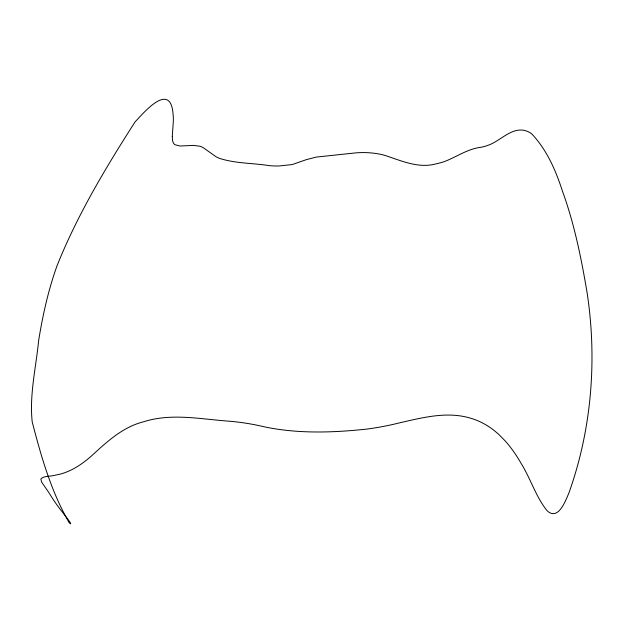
<?xml version="1.0" encoding="UTF-8"?>
<svg xmlns="http://www.w3.org/2000/svg" width="623" height="623" viewBox="0 0 623 623"><rect width="100%" height="100%" fill="white"/><g stroke="black" fill="none" stroke-linecap="round" stroke-linejoin="round"><path stroke-width="0.93" d="M172.283 136.53L172.61 141.094L173.661 143.492A5.257 4.929 -23.3 0 0 175.024 144.707L179.44 145.914A13.348 12.522 -23.3 0 0 181.355 145.961L193.387 145.4L199.788 146.21A14.968 14.049 -23.3 0 1 203.713 148.001L215.971 156.7A52.348 49.131 -23.3 0 0 219.366 158.312C235.455 163.608 252.883 162.985 269.525 165.671A83.046 77.937 -23.3 0 0 279.026 165.975L292.203 164.565L306.493 159.605L316.282 157.089L355.686 152.884A88.007 82.594 -23.3 0 1 374.649 153.313A77.034 72.291 -23.3 0 1 383.955 155.104C400.745 160.43 418.158 168.864 436.162 163.818A69.659 65.376 -23.3 0 0 444.067 161.7C456.636 156.98 467.78 148.687 481.501 147.199A49.801 46.741 -23.3 0 0 490.667 144.271C503.065 138.719 514.878 124.359 529.612 132.426A13.753 12.904 -23.3 0 1 532.914 135.129C547.329 150.992 555.934 170.92 562.429 191.082C574.398 223.93 581.29 258.296 587.092 292.678C597.262 359.448 591.718 429.138 568.939 492.879C565.505 500.939 558.153 521.233 547.033 510.673C535.757 496.578 530.648 478.698 521.14 463.457A151.124 141.826 -23.3 0 0 505.635 441.395L498.634 434.239L493.587 430.034A84.378 79.191 -23.3 0 0 485.426 424.567L482.552 422.986A68.662 64.442 -23.3 0 0 470.373 418.134C447.189 411.196 423.11 417.488 400.285 422.674A280.895 263.622 -23.3 0 1 367.445 429.021C333.25 432.728 298.035 433.943 264.222 426.81A231.982 217.715 -23.3 0 0 228.727 421.164C200.31 419.108 171.084 412.854 143.165 421.896C122.544 427.16 106.79 441.909 91.558 455.872C81.286 464.922 69.332 472.849 55.572 475.084C51 476.626 45.284 475.52 41.266 478.456A2.056 1.931 -23.3 0 0 40.9 479.305L41.757 482.303L46.266 488.806A114.492 107.452 -23.3 0 1 50.066 494.553C53.866 500.721 58.017 506.663 62.565 512.293C65.119 515.657 67.798 518.936 70.15 522.44C72.175 526.061 68.133 521.996 67.962 520.532C50.65 489.958 40.993 455.756 32.217 421.958C29.281 394.951 36.002 367.617 38.61 340.758C42.722 315.285 48.321 289.975 57.075 265.663C77.361 214.958 105.606 167.875 135.004 122.007C144.52 111.735 170.071 81.784 172.999 113.269A58.204 54.622 -23.3 0 1 173.28 122.139L172.283 136.53"/></g></svg>
